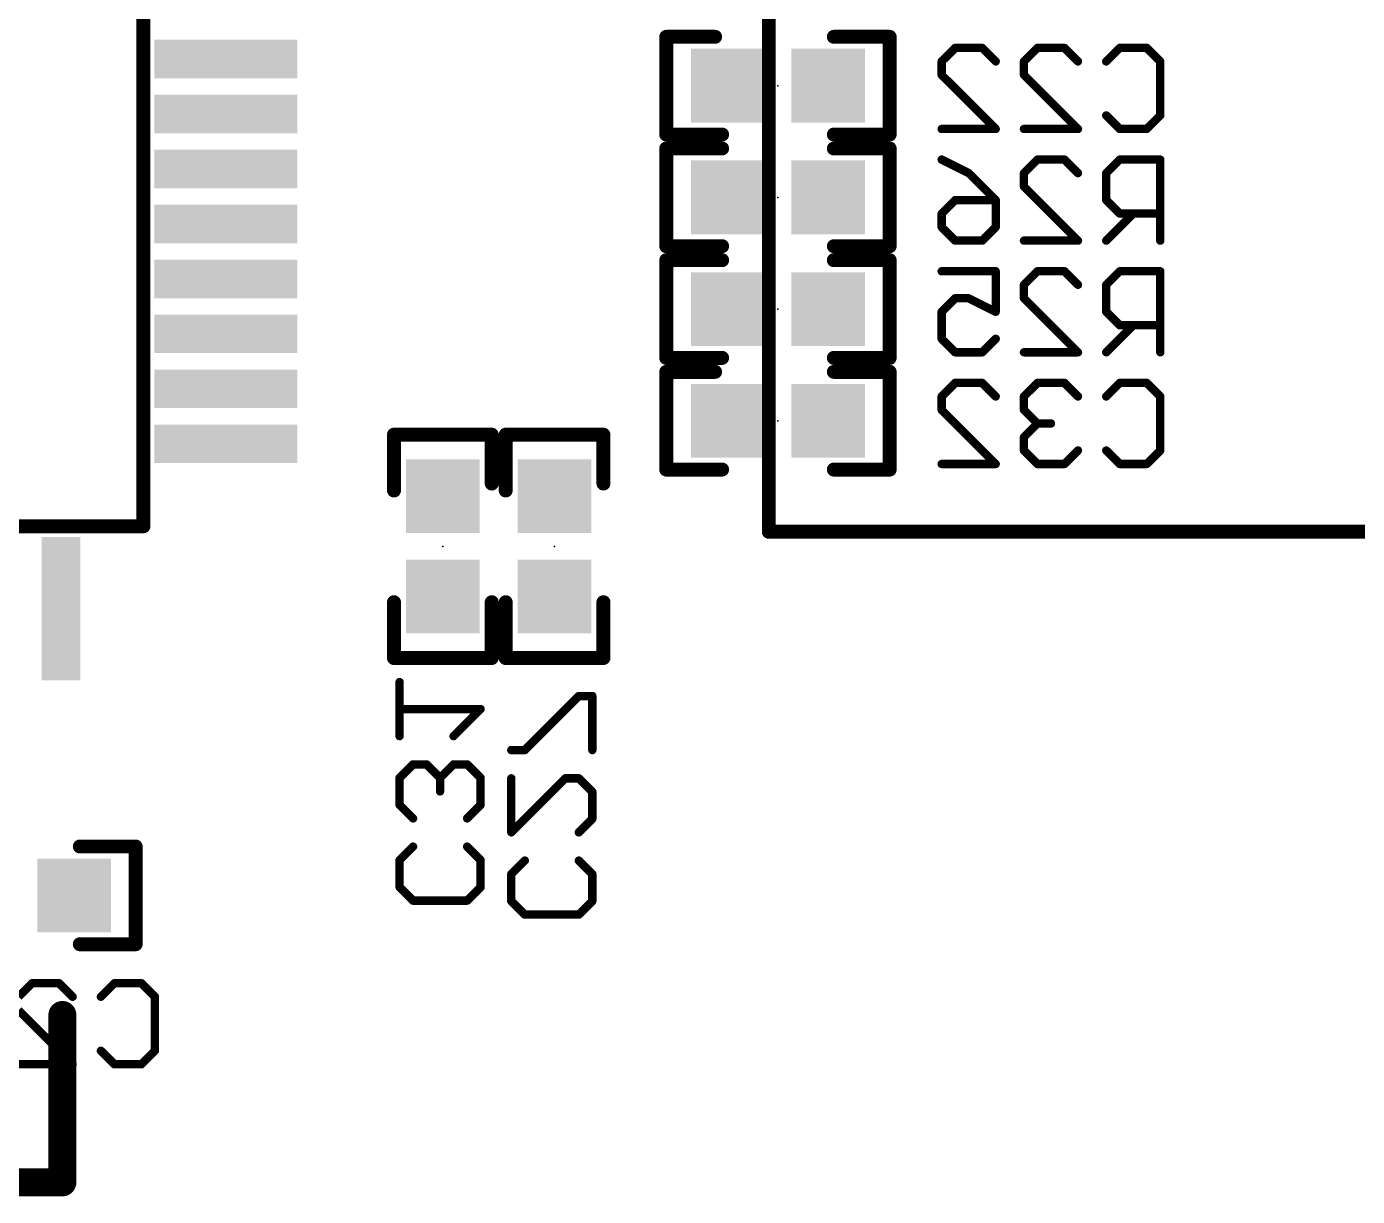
# Model space of a CAD drawing. Extents: x -36 to 36, y -94 to 86.
# Drawn here: x 11.2 to 23.3, y -15.95 to -5.3 of the extents above; entities that cross this region are included whole.
import ezdxf

# ---------------------------------------------------------------- set-up
doc = ezdxf.new("R2010")
doc.units = 0
for name, color, linetype in [('21', 253, 'CONTINUOUS'), ('22', 253, 'CONTINUOUS'), ('24', 7, 'CONTINUOUS'), ('26', 253, 'CONTINUOUS'), ('30', 253, 'CONTINUOUS'), ('32', 253, 'CONTINUOUS')]:
    doc.layers.add(name, color=color, linetype=linetype)

# ---------------------------------------------------------------- blocks, each defined once
blk = doc.blocks.new('RECT')
blk.add_solid([(-0.5, -0.5), (0.5, -0.5), (-0.5, 0.5), (0.5, 0.5)])

msp = doc.modelspace()

# ---------------------------------------------------------------- linework, layer by layer
at = {"layer": '21'}
for points, const_width in [([(17.9508, 4.5996), (17.9508, -9.9004)], 0.127), ([(17.9508, -9.9004), (32.9508, -9.9004)], 0.127), ([(11.5255, -15.8195), (11.5255, -14.2955)], 0.254), ([(10.0015, -15.8195), (11.5255, -15.8195)], 0.254)]:
    msp.add_lwpolyline(points, dxfattribs=dict(at, const_width=const_width))
for points, const_width in [([(17.9508, -9.8687, 1), (17.9508, -9.9322)], 0.0635), ([(17.9191, -9.9004, 1), (17.9825, -9.9004)], 0.0635), ([(11.589, -14.2955, 1), (11.462, -14.2955)], 0.127), ([(11.5255, -15.883, 1), (11.5255, -15.756)], 0.127), ([(11.462, -15.8195, 1), (11.589, -15.8195)], 0.127)]:
    msp.add_lwpolyline(points, format="xyb", dxfattribs=dict(at, const_width=const_width))
at = {"layer": '22', "const_width": 0.127}
for points in [[(12.263, -9.85), (12.263, -2.85)], [(17.018, -6.2865), (17.018, -5.3975)], [(17.018, -5.3975), (17.4625, -5.3975)], [(19.05, -5.3975), (18.542, -5.3975)], [(19.05, -6.2865), (19.05, -5.3975)], [(17.526, -6.2865), (17.018, -6.2865)], [(18.542, -6.2865), (19.05, -6.2865)], [(17.018, -7.3025), (17.018, -6.4135)], [(17.018, -6.4135), (17.526, -6.4135)], [(18.542, -6.4135), (19.05, -6.4135)], [(19.05, -6.4135), (19.05, -7.3025)], [(17.526, -7.3025), (17.018, -7.3025)], [(19.05, -7.3025), (18.542, -7.3025)], [(17.018, -8.3185), (17.018, -7.4295)], [(17.018, -7.4295), (17.526, -7.4295)], [(18.542, -7.4295), (19.05, -7.4295)], [(19.05, -7.4295), (19.05, -8.3185)], [(17.526, -8.3185), (17.018, -8.3185)], [(19.05, -8.3185), (18.542, -8.3185)], [(17.018, -9.3345), (17.018, -8.4455)], [(17.018, -8.4455), (17.4625, -8.4455)], [(19.05, -8.4455), (18.542, -8.4455)], [(19.05, -9.3345), (19.05, -8.4455)], [(14.5415, -9.525), (14.5415, -9.017)], [(14.5415, -9.017), (15.4305, -9.017)], [(15.4305, -9.017), (15.4305, -9.4615)], [(15.5575, -9.525), (15.5575, -9.017)], [(15.5575, -9.017), (16.4465, -9.017)], [(16.4465, -9.017), (16.4465, -9.4615)], [(17.526, -9.3345), (17.018, -9.3345)], [(18.542, -9.3345), (19.05, -9.3345)], [(5.263, -9.85), (12.263, -9.85)], [(14.5415, -10.541), (14.5415, -11.049)], [(15.4305, -11.049), (15.4305, -10.541)], [(15.5575, -10.541), (15.5575, -11.049)], [(16.4465, -11.049), (16.4465, -10.541)], [(14.5415, -11.049), (15.4305, -11.049)], [(15.5575, -11.049), (16.4465, -11.049)], [(12.192, -12.7635), (11.684, -12.7635)], [(12.192, -13.6525), (12.192, -12.7635)], [(11.684, -13.6525), (12.192, -13.6525)]]:
    msp.add_lwpolyline(points, dxfattribs=at)
at = {"layer": '22', "const_width": 0.0635}
for points in [[(17.0497, -5.3975, 1), (16.9863, -5.3975)], [(17.018, -5.3658, 1), (17.018, -5.4292)], [(17.4625, -5.4292, 1), (17.4625, -5.3658)], [(18.542, -5.3658, 1), (18.542, -5.4292)], [(19.0817, -5.3975, 1), (19.0183, -5.3975)], [(19.05, -5.4292, 1), (19.05, -5.3658)], [(17.018, -6.2548, 1), (17.018, -6.3182)], [(16.9863, -6.2865, 1), (17.0497, -6.2865)], [(17.526, -6.3182, 1), (17.526, -6.2548)], [(18.542, -6.2548, 1), (18.542, -6.3182)], [(19.0183, -6.2865, 1), (19.0817, -6.2865)], [(19.05, -6.3182, 1), (19.05, -6.2548)], [(17.0497, -6.4135, 1), (16.9863, -6.4135)], [(17.018, -6.3818, 1), (17.018, -6.4452)], [(17.526, -6.4452, 1), (17.526, -6.3818)], [(18.542, -6.3818, 1), (18.542, -6.4452)], [(19.0817, -6.4135, 1), (19.0183, -6.4135)], [(19.05, -6.4452, 1), (19.05, -6.3818)], [(17.018, -7.2708, 1), (17.018, -7.3342)], [(17.526, -7.3342, 1), (17.526, -7.2708)], [(18.542, -7.2708, 1), (18.542, -7.3342)], [(19.05, -7.3342, 1), (19.05, -7.2708)], [(16.9863, -7.3025, 1), (17.0497, -7.3025)], [(17.0497, -7.4295, 1), (16.9863, -7.4295)], [(17.018, -7.3978, 1), (17.018, -7.4612)], [(17.526, -7.4612, 1), (17.526, -7.3978)], [(18.542, -7.3978, 1), (18.542, -7.4612)], [(19.0183, -7.3025, 1), (19.0817, -7.3025)], [(19.0817, -7.4295, 1), (19.0183, -7.4295)], [(19.05, -7.4612, 1), (19.05, -7.3978)], [(17.018, -8.2867, 1), (17.018, -8.3503)], [(16.9863, -8.3185, 1), (17.0497, -8.3185)], [(17.526, -8.3503, 1), (17.526, -8.2867)], [(18.542, -8.2867, 1), (18.542, -8.3503)], [(19.0183, -8.3185, 1), (19.0817, -8.3185)], [(19.05, -8.3503, 1), (19.05, -8.2867)], [(17.018, -8.4138, 1), (17.018, -8.4773)], [(17.0497, -8.4455, 1), (16.9863, -8.4455)], [(17.4625, -8.4773, 1), (17.4625, -8.4138)], [(18.542, -8.4138, 1), (18.542, -8.4773)], [(19.0817, -8.4455, 1), (19.0183, -8.4455)], [(19.05, -8.4773, 1), (19.05, -8.4138)], [(14.5415, -8.9853, 1), (14.5415, -9.0488)], [(14.5733, -9.017, 1), (14.5098, -9.017)], [(15.4623, -9.017, 1), (15.3987, -9.017)], [(15.4305, -9.0488, 1), (15.4305, -8.9853)], [(15.5893, -9.017, 1), (15.5258, -9.017)], [(15.5575, -8.9853, 1), (15.5575, -9.0488)], [(16.4782, -9.017, 1), (16.4148, -9.017)], [(16.4465, -9.0488, 1), (16.4465, -8.9853)], [(17.018, -9.3027, 1), (17.018, -9.3663)], [(16.9863, -9.3345, 1), (17.0497, -9.3345)], [(17.526, -9.3663, 1), (17.526, -9.3027)], [(18.542, -9.3027, 1), (18.542, -9.3663)], [(19.0183, -9.3345, 1), (19.0817, -9.3345)], [(19.05, -9.3663, 1), (19.05, -9.3027)], [(15.3987, -9.4615, 1), (15.4623, -9.4615)], [(16.4148, -9.4615, 1), (16.4782, -9.4615)], [(14.5098, -9.525, 1), (14.5733, -9.525)], [(15.5258, -9.525, 1), (15.5893, -9.525)], [(12.263, -9.8818, 1), (12.263, -9.8182)], [(12.2312, -9.85, 1), (12.2948, -9.85)], [(14.5733, -10.541, 1), (14.5098, -10.541)], [(15.4623, -10.541, 1), (15.3987, -10.541)], [(15.5893, -10.541, 1), (15.5258, -10.541)], [(16.4782, -10.541, 1), (16.4148, -10.541)], [(14.5415, -11.0173, 1), (14.5415, -11.0808)], [(15.4305, -11.0808, 1), (15.4305, -11.0173)], [(15.5575, -11.0173, 1), (15.5575, -11.0808)], [(16.4465, -11.0808, 1), (16.4465, -11.0173)], [(14.5098, -11.049, 1), (14.5733, -11.049)], [(15.3987, -11.049, 1), (15.4623, -11.049)], [(15.5258, -11.049, 1), (15.5893, -11.049)], [(16.4148, -11.049, 1), (16.4782, -11.049)], [(11.684, -12.7317, 1), (11.684, -12.7953)], [(12.2238, -12.7635, 1), (12.1602, -12.7635)], [(12.192, -12.7953, 1), (12.192, -12.7317)], [(11.684, -13.6207, 1), (11.684, -13.6843)], [(12.1602, -13.6525, 1), (12.2238, -13.6525)], [(12.192, -13.6843, 1), (12.192, -13.6207)]]:
    msp.add_lwpolyline(points, format="xyb", dxfattribs=at)
at = {"layer": '24'}
for p in [(18.034, -5.842), (18.034, -6.858), (18.034, -7.874), (18.034, -8.89), (14.986, -10.033), (16.002, -10.033)]:
    msp.add_point(p, dxfattribs=at)
at = {"layer": '26', "const_width": 0.0762}
for points in [[(19.5228, -5.6213), (19.6457, -5.4985)], [(19.6457, -5.4985), (19.8914, -5.4985)], [(19.8914, -5.4985), (20.0143, -5.6213)], [(20.2712, -5.6213), (20.3941, -5.4985)], [(20.3941, -5.4985), (20.6399, -5.4985)], [(20.6399, -5.4985), (20.7627, -5.6213)], [(21.0197, -5.6213), (21.1425, -5.4985)], [(21.1425, -5.4985), (21.3883, -5.4985)], [(21.3883, -5.4985), (21.5111, -5.6213)], [(19.5228, -5.7442), (19.5228, -5.6213)], [(20.2712, -5.7442), (20.2712, -5.6213)], [(21.5111, -5.6213), (21.5111, -6.1128)], [(20.0143, -6.2357), (19.5228, -5.7442)], [(20.7627, -6.2357), (20.2712, -5.7442)], [(21.1425, -6.2357), (21.0197, -6.1128)], [(21.5111, -6.1128), (21.3883, -6.2357)], [(19.5228, -6.2357), (20.0143, -6.2357)], [(20.2712, -6.2357), (20.7627, -6.2357)], [(21.3883, -6.2357), (21.1425, -6.2357)], [(19.5228, -6.5145), (19.7686, -6.6373)], [(20.2712, -6.6373), (20.3941, -6.5145)], [(20.3941, -6.5145), (20.6399, -6.5145)], [(20.6399, -6.5145), (20.7627, -6.6373)], [(21.1425, -6.5145), (21.0197, -6.6373)], [(21.5111, -6.5145), (21.1425, -6.5145)], [(21.5111, -7.2517), (21.5111, -6.5145)], [(19.7686, -6.6373), (20.0143, -6.8831)], [(20.2712, -6.7602), (20.2712, -6.6373)], [(21.0197, -6.6373), (21.0197, -6.8831)], [(20.7627, -7.2517), (20.2712, -6.7602)], [(19.5228, -7.006), (19.6457, -6.8831)], [(19.6457, -6.8831), (20.0143, -6.8831)], [(20.0143, -6.8831), (20.0143, -7.1288)], [(21.0197, -6.8831), (21.1425, -7.006)], [(19.5228, -7.1288), (19.5228, -7.006)], [(21.2654, -7.006), (21.0197, -7.2517)], [(21.1425, -7.006), (21.5111, -7.006)], [(19.6457, -7.2517), (19.5228, -7.1288)], [(20.0143, -7.1288), (19.8914, -7.2517)], [(19.8914, -7.2517), (19.6457, -7.2517)], [(20.2712, -7.2517), (20.7627, -7.2517)], [(19.5228, -7.5305), (20.0143, -7.5305)], [(20.0143, -7.5305), (20.0143, -7.8991)], [(20.2712, -7.6533), (20.3941, -7.5305)], [(20.3941, -7.5305), (20.6399, -7.5305)], [(20.6399, -7.5305), (20.7627, -7.6533)], [(21.1425, -7.5305), (21.0197, -7.6533)], [(21.5111, -7.5305), (21.1425, -7.5305)], [(21.5111, -8.2677), (21.5111, -7.5305)], [(20.2712, -7.7762), (20.2712, -7.6533)], [(21.0197, -7.6533), (21.0197, -7.8991)], [(19.6457, -7.7762), (19.5228, -7.8991)], [(19.7686, -7.7762), (19.6457, -7.7762)], [(20.0143, -7.8991), (19.7686, -7.7762)], [(20.7627, -8.2677), (20.2712, -7.7762)], [(19.5228, -7.8991), (19.5228, -8.1448)], [(21.0197, -7.8991), (21.1425, -8.022)], [(21.2654, -8.022), (21.0197, -8.2677)], [(21.1425, -8.022), (21.5111, -8.022)], [(19.5228, -8.1448), (19.6457, -8.2677)], [(19.8914, -8.2677), (20.0143, -8.1448)], [(19.6457, -8.2677), (19.8914, -8.2677)], [(20.2712, -8.2677), (20.7627, -8.2677)], [(19.5228, -8.6693), (19.6457, -8.5465)], [(19.6457, -8.5465), (19.8914, -8.5465)], [(19.8914, -8.5465), (20.0143, -8.6693)], [(20.3941, -8.5465), (20.2712, -8.6693)], [(20.6399, -8.5465), (20.3941, -8.5465)], [(20.7627, -8.6693), (20.6399, -8.5465)], [(21.0197, -8.6693), (21.1425, -8.5465)], [(21.1425, -8.5465), (21.3883, -8.5465)], [(21.3883, -8.5465), (21.5111, -8.6693)], [(19.5228, -8.7922), (19.5228, -8.6693)], [(20.2712, -8.6693), (20.2712, -8.7922)], [(21.5111, -8.6693), (21.5111, -9.1608)], [(20.0143, -9.2837), (19.5228, -8.7922)], [(20.2712, -8.7922), (20.3941, -8.9151)], [(20.3941, -8.9151), (20.2712, -9.038)], [(20.3941, -8.9151), (20.517, -8.9151)], [(20.2712, -9.038), (20.2712, -9.1608)], [(20.2712, -9.1608), (20.3941, -9.2837)], [(20.6399, -9.2837), (20.7627, -9.1608)], [(21.1425, -9.2837), (21.0197, -9.1608)], [(21.5111, -9.1608), (21.3883, -9.2837)], [(19.5228, -9.2837), (20.0143, -9.2837)], [(20.3941, -9.2837), (20.6399, -9.2837)], [(21.3883, -9.2837), (21.1425, -9.2837)], [(14.5923, -11.7593), (14.5923, -11.2678)], [(16.2227, -11.3948), (15.7312, -11.8863)], [(16.3455, -11.3948), (16.2227, -11.3948)], [(16.3455, -11.8863), (16.3455, -11.3948)], [(15.3295, -11.5136), (14.5923, -11.5136)], [(15.0838, -11.7593), (15.3295, -11.5136)], [(15.7312, -11.8863), (15.6083, -11.8863)], [(14.7152, -12.0162), (14.5923, -12.1391)], [(14.838, -12.0162), (14.7152, -12.0162)], [(14.9609, -12.1391), (14.838, -12.0162)], [(15.0838, -12.0162), (14.9609, -12.1391)], [(15.2067, -12.0162), (15.0838, -12.0162)], [(15.3295, -12.1391), (15.2067, -12.0162)], [(14.5923, -12.1391), (14.5923, -12.3849)], [(14.9609, -12.1391), (14.9609, -12.262)], [(15.3295, -12.3849), (15.3295, -12.1391)], [(15.6083, -12.1432), (15.6083, -12.6347)], [(15.6083, -12.6347), (16.0998, -12.1432)], [(16.0998, -12.1432), (16.2227, -12.1432)], [(16.2227, -12.1432), (16.3455, -12.2661)], [(16.3455, -12.2661), (16.3455, -12.5119)], [(14.5923, -12.3849), (14.7152, -12.5077)], [(15.2067, -12.5077), (15.3295, -12.3849)], [(16.3455, -12.5119), (16.2227, -12.6347)], [(14.5923, -12.8875), (14.7152, -12.7647)], [(15.2067, -12.7647), (15.3295, -12.8875)], [(14.5923, -13.1333), (14.5923, -12.8875)], [(15.3295, -12.8875), (15.3295, -13.1333)], [(15.6083, -13.0145), (15.7312, -12.8917)], [(16.2227, -12.8917), (16.3455, -13.0145)], [(15.6083, -13.2603), (15.6083, -13.0145)], [(16.3455, -13.0145), (16.3455, -13.2603)], [(14.7152, -13.2561), (14.5923, -13.1333)], [(15.3295, -13.1333), (15.2067, -13.2561)], [(15.2067, -13.2561), (14.7152, -13.2561)], [(15.7312, -13.3831), (15.6083, -13.2603)], [(16.3455, -13.2603), (16.2227, -13.3831)], [(16.2227, -13.3831), (15.7312, -13.3831)], [(11.1272, -14.1303), (11.2501, -14.0075)], [(11.2501, -14.0075), (11.4959, -14.0075)], [(11.4959, -14.0075), (11.6187, -14.1303)], [(11.8757, -14.1303), (11.9985, -14.0075)], [(11.9985, -14.0075), (12.2443, -14.0075)], [(12.2443, -14.0075), (12.3671, -14.1303)], [(12.3671, -14.1303), (12.3671, -14.6218)], [(11.6187, -14.7447), (11.1272, -14.2532)], [(11.9985, -14.7447), (11.8757, -14.6218)], [(12.3671, -14.6218), (12.2443, -14.7447)], [(11.1272, -14.7447), (11.6187, -14.7447)], [(12.2443, -14.7447), (11.9985, -14.7447)]]:
    msp.add_lwpolyline(points, dxfattribs=at)
at = {"layer": '26', "const_width": 0.0381}
for points in [[(19.6457, -5.4794, 1), (19.6457, -5.5175)], [(19.6592, -5.5119, 1), (19.6322, -5.485)], [(19.9049, -5.485, 1), (19.878, -5.5119)], [(19.8914, -5.5175, 1), (19.8914, -5.4794)], [(20.3941, -5.4794, 1), (20.3941, -5.5175)], [(20.4076, -5.5119, 1), (20.3806, -5.485)], [(20.6533, -5.485, 1), (20.6264, -5.5119)], [(20.6399, -5.5175, 1), (20.6399, -5.4794)], [(21.1425, -5.4794, 1), (21.1425, -5.5175)], [(21.156, -5.5119, 1), (21.1291, -5.485)], [(21.4017, -5.485, 1), (21.3748, -5.5119)], [(21.3883, -5.5175, 1), (21.3883, -5.4794)], [(19.5419, -5.6213, 1), (19.5038, -5.6213)], [(19.5094, -5.6079, 1), (19.5363, -5.6348)], [(20.0008, -5.6348, 1), (20.0278, -5.6079)], [(20.2903, -5.6213, 1), (20.2522, -5.6213)], [(20.2578, -5.6079, 1), (20.2847, -5.6348)], [(20.7493, -5.6348, 1), (20.7762, -5.6079)], [(21.0062, -5.6079, 1), (21.0331, -5.6348)], [(21.5302, -5.6213, 1), (21.4921, -5.6213)], [(21.4977, -5.6348, 1), (21.5246, -5.6079)], [(19.5363, -5.7307, 1), (19.5094, -5.7577)], [(19.5038, -5.7442, 1), (19.5419, -5.7442)], [(20.2847, -5.7307, 1), (20.2578, -5.7577)], [(20.2522, -5.7442, 1), (20.2903, -5.7442)], [(21.0331, -6.0994, 1), (21.0062, -6.1263)], [(21.4921, -6.1128, 1), (21.5302, -6.1128)], [(21.5246, -6.1263, 1), (21.4977, -6.0994)], [(19.5228, -6.2167, 1), (19.5228, -6.2548)], [(20.0008, -6.2492, 1), (20.0278, -6.2222)], [(20.0143, -6.2548, 1), (20.0143, -6.2167)], [(20.2712, -6.2167, 1), (20.2712, -6.2548)], [(20.7493, -6.2492, 1), (20.7762, -6.2222)], [(20.7627, -6.2548, 1), (20.7627, -6.2167)], [(21.1425, -6.2167, 1), (21.1425, -6.2548)], [(21.1291, -6.2492, 1), (21.156, -6.2222)], [(21.3748, -6.2222, 1), (21.4017, -6.2492)], [(21.3883, -6.2548, 1), (21.3883, -6.2167)], [(19.5314, -6.4974, 1), (19.5143, -6.5315)], [(20.3941, -6.4954, 1), (20.3941, -6.5335)], [(20.4076, -6.5279, 1), (20.3806, -6.501)], [(20.6533, -6.501, 1), (20.6264, -6.5279)], [(20.6399, -6.5335, 1), (20.6399, -6.4954)], [(21.1425, -6.4954, 1), (21.1425, -6.5335)], [(21.156, -6.5279, 1), (21.1291, -6.501)], [(21.5302, -6.5145, 1), (21.4921, -6.5145)], [(21.5111, -6.5335, 1), (21.5111, -6.4954)], [(19.782, -6.6239, 1), (19.7551, -6.6508)], [(19.7601, -6.6544, 1), (19.7771, -6.6203)], [(20.2903, -6.6373, 1), (20.2522, -6.6373)], [(20.2578, -6.6239, 1), (20.2847, -6.6508)], [(20.7493, -6.6508, 1), (20.7762, -6.6239)], [(21.0387, -6.6373, 1), (21.0006, -6.6373)], [(21.0062, -6.6239, 1), (21.0331, -6.6508)], [(20.2847, -6.7467, 1), (20.2578, -6.7737)], [(20.2522, -6.7602, 1), (20.2903, -6.7602)], [(19.6457, -6.864, 1), (19.6457, -6.9021)], [(19.6592, -6.8966, 1), (19.6322, -6.8696)], [(20.0334, -6.8831, 1), (19.9953, -6.8831)], [(20.0008, -6.8966, 1), (20.0278, -6.8696)], [(20.0143, -6.9021, 1), (20.0143, -6.864)], [(21.0331, -6.8696, 1), (21.0062, -6.8966)], [(21.0006, -6.8831, 1), (21.0387, -6.8831)], [(19.5419, -7.006, 1), (19.5038, -7.006)], [(19.5094, -6.9925, 1), (19.5363, -7.0194)], [(21.1425, -6.9869, 1), (21.1425, -7.025)], [(21.1291, -7.0194, 1), (21.156, -6.9925)], [(21.2789, -7.0194, 1), (21.2519, -6.9925)], [(21.5111, -7.025, 1), (21.5111, -6.9869)], [(19.5038, -7.1288, 1), (19.5419, -7.1288)], [(19.5363, -7.1154, 1), (19.5094, -7.1423)], [(19.9953, -7.1288, 1), (20.0334, -7.1288)], [(20.0278, -7.1423, 1), (20.0008, -7.1154)], [(19.6457, -7.2327, 1), (19.6457, -7.2708)], [(19.6322, -7.2652, 1), (19.6592, -7.2382)], [(19.878, -7.2382, 1), (19.9049, -7.2652)], [(19.8914, -7.2708, 1), (19.8914, -7.2327)], [(20.2712, -7.2327, 1), (20.2712, -7.2708)], [(20.7493, -7.2652, 1), (20.7762, -7.2382)], [(20.7627, -7.2708, 1), (20.7627, -7.2327)], [(21.0062, -7.2382, 1), (21.0331, -7.2652)], [(21.4921, -7.2517, 1), (21.5302, -7.2517)], [(19.5228, -7.5114, 1), (19.5228, -7.5495)], [(20.0334, -7.5305, 1), (19.9953, -7.5305)], [(20.0143, -7.5495, 1), (20.0143, -7.5114)], [(20.3941, -7.5114, 1), (20.3941, -7.5495)], [(20.4076, -7.5439, 1), (20.3806, -7.517)], [(20.6533, -7.517, 1), (20.6264, -7.5439)], [(20.6399, -7.5495, 1), (20.6399, -7.5114)], [(21.1425, -7.5114, 1), (21.1425, -7.5495)], [(21.156, -7.5439, 1), (21.1291, -7.517)], [(21.5302, -7.5305, 1), (21.4921, -7.5305)], [(21.5111, -7.5495, 1), (21.5111, -7.5114)], [(20.2903, -7.6533, 1), (20.2522, -7.6533)], [(20.2578, -7.6399, 1), (20.2847, -7.6668)], [(20.7493, -7.6668, 1), (20.7762, -7.6399)], [(21.0387, -7.6533, 1), (21.0006, -7.6533)], [(21.0062, -7.6399, 1), (21.0331, -7.6668)], [(19.6457, -7.7572, 1), (19.6457, -7.7953)], [(19.6592, -7.7897, 1), (19.6322, -7.7627)], [(19.7771, -7.7592, 1), (19.7601, -7.7933)], [(19.7686, -7.7953, 1), (19.7686, -7.7572)], [(20.2847, -7.7627, 1), (20.2578, -7.7897)], [(19.5419, -7.8991, 1), (19.5038, -7.8991)], [(19.5094, -7.8856, 1), (19.5363, -7.9126)], [(20.0058, -7.9161, 1), (20.0228, -7.882)], [(20.2522, -7.7762, 1), (20.2903, -7.7762)], [(21.0331, -7.8856, 1), (21.0062, -7.9126)], [(19.9953, -7.8991, 1), (20.0334, -7.8991)], [(21.0006, -7.8991, 1), (21.0387, -7.8991)], [(21.1425, -8.0029, 1), (21.1425, -8.041)], [(21.2789, -8.0354, 1), (21.2519, -8.0085)], [(21.5111, -8.041, 1), (21.5111, -8.0029)], [(19.5363, -8.1314, 1), (19.5094, -8.1583)], [(20.0278, -8.1583, 1), (20.0008, -8.1314)], [(21.1291, -8.0354, 1), (21.156, -8.0085)], [(19.5038, -8.1448, 1), (19.5419, -8.1448)], [(19.6457, -8.2486, 1), (19.6457, -8.2867)], [(19.8914, -8.2867, 1), (19.8914, -8.2486)], [(20.2712, -8.2486, 1), (20.2712, -8.2867)], [(20.7627, -8.2867, 1), (20.7627, -8.2486)], [(19.6322, -8.2812, 1), (19.6592, -8.2542)], [(19.878, -8.2542, 1), (19.9049, -8.2812)], [(20.7493, -8.2812, 1), (20.7762, -8.2542)], [(21.0062, -8.2542, 1), (21.0331, -8.2812)], [(21.4921, -8.2677, 1), (21.5302, -8.2677)], [(19.6457, -8.5274, 1), (19.6457, -8.5655)], [(19.6592, -8.5599, 1), (19.6322, -8.533)], [(19.9049, -8.533, 1), (19.878, -8.5599)], [(19.8914, -8.5655, 1), (19.8914, -8.5274)], [(20.3941, -8.5274, 1), (20.3941, -8.5655)], [(20.4076, -8.5599, 1), (20.3806, -8.533)], [(20.6533, -8.533, 1), (20.6264, -8.5599)], [(20.6399, -8.5655, 1), (20.6399, -8.5274)], [(21.1425, -8.5274, 1), (21.1425, -8.5655)], [(21.156, -8.5599, 1), (21.1291, -8.533)], [(21.4017, -8.533, 1), (21.3748, -8.5599)], [(21.3883, -8.5655, 1), (21.3883, -8.5274)], [(19.5419, -8.6693, 1), (19.5038, -8.6693)], [(19.5094, -8.6559, 1), (19.5363, -8.6828)], [(20.0008, -8.6828, 1), (20.0278, -8.6559)], [(20.2903, -8.6693, 1), (20.2522, -8.6693)], [(20.2578, -8.6559, 1), (20.2847, -8.6828)], [(20.7493, -8.6828, 1), (20.7762, -8.6559)], [(21.0062, -8.6559, 1), (21.0331, -8.6828)], [(21.5302, -8.6693, 1), (21.4921, -8.6693)], [(21.4977, -8.6828, 1), (21.5246, -8.6559)], [(19.5363, -8.7787, 1), (19.5094, -8.8057)], [(19.5038, -8.7922, 1), (19.5419, -8.7922)], [(20.2847, -8.7787, 1), (20.2578, -8.8057)], [(20.2522, -8.7922, 1), (20.2903, -8.7922)], [(20.3941, -8.896, 1), (20.3941, -8.9341)], [(20.4076, -8.9286, 1), (20.3806, -8.9016)], [(20.3806, -8.9286, 1), (20.4076, -8.9016)], [(20.517, -8.9341, 1), (20.517, -8.896)], [(20.2903, -9.038, 1), (20.2522, -9.038)], [(20.2578, -9.0245, 1), (20.2847, -9.0514)], [(20.2522, -9.1608, 1), (20.2903, -9.1608)], [(20.2847, -9.1474, 1), (20.2578, -9.1743)], [(20.7762, -9.1743, 1), (20.7493, -9.1474)], [(21.0331, -9.1474, 1), (21.0062, -9.1743)], [(21.4921, -9.1608, 1), (21.5302, -9.1608)], [(21.5246, -9.1743, 1), (21.4977, -9.1474)], [(19.5228, -9.2646, 1), (19.5228, -9.3027)], [(20.0008, -9.2972, 1), (20.0278, -9.2702)], [(20.0143, -9.3027, 1), (20.0143, -9.2646)], [(20.3941, -9.2646, 1), (20.3941, -9.3027)], [(20.3806, -9.2972, 1), (20.4076, -9.2702)], [(20.6264, -9.2702, 1), (20.6533, -9.2972)], [(20.6399, -9.3027, 1), (20.6399, -9.2646)], [(21.1425, -9.2646, 1), (21.1425, -9.3027)], [(21.1291, -9.2972, 1), (21.156, -9.2702)], [(21.3748, -9.2702, 1), (21.4017, -9.2972)], [(21.3883, -9.3027, 1), (21.3883, -9.2646)], [(14.6113, -11.2678, 1), (14.5732, -11.2678)], [(16.2227, -11.3758, 1), (16.2227, -11.4139)], [(16.2361, -11.4083, 1), (16.2092, -11.3814)], [(16.3646, -11.3948, 1), (16.3265, -11.3948)], [(16.3455, -11.4139, 1), (16.3455, -11.3758)], [(14.5923, -11.4945, 1), (14.5923, -11.5326)], [(15.343, -11.527, 1), (15.3161, -11.5001)], [(15.3295, -11.5326, 1), (15.3295, -11.4945)], [(14.5732, -11.7593, 1), (14.6113, -11.7593)], [(15.0703, -11.7458, 1), (15.0973, -11.7728)], [(15.6083, -11.8673, 1), (15.6083, -11.9054)], [(15.7177, -11.8728, 1), (15.7446, -11.8998)], [(15.7312, -11.9054, 1), (15.7312, -11.8673)], [(14.7152, -11.9972, 1), (14.7152, -12.0353)], [(14.7286, -12.0297, 1), (14.7017, -12.0028)], [(14.8515, -12.0028, 1), (14.8246, -12.0297)], [(14.838, -12.0353, 1), (14.838, -11.9972)], [(15.0838, -11.9972, 1), (15.0838, -12.0353)], [(15.0973, -12.0297, 1), (15.0703, -12.0028)], [(15.2201, -12.0028, 1), (15.1932, -12.0297)], [(15.2067, -12.0353, 1), (15.2067, -11.9972)], [(16.3265, -11.8863, 1), (16.3646, -11.8863)], [(14.6113, -12.1391, 1), (14.5732, -12.1391)], [(14.98, -12.1391, 1), (14.9419, -12.1391)], [(15.3486, -12.1391, 1), (15.3105, -12.1391)], [(14.5788, -12.1256, 1), (14.6058, -12.1526)], [(14.9474, -12.1256, 1), (14.9744, -12.1526)], [(14.9474, -12.1526, 1), (14.9744, -12.1256)], [(15.3161, -12.1526, 1), (15.343, -12.1256)], [(15.6274, -12.1432, 1), (15.5893, -12.1432)], [(16.0998, -12.1242, 1), (16.0998, -12.1623)], [(16.1133, -12.1567, 1), (16.0863, -12.1298)], [(16.2361, -12.1298, 1), (16.2092, -12.1567)], [(16.2227, -12.1623, 1), (16.2227, -12.1242)], [(14.9419, -12.262, 1), (14.98, -12.262)], [(16.3646, -12.2661, 1), (16.3265, -12.2661)], [(16.3321, -12.2796, 1), (16.359, -12.2526)], [(14.5732, -12.3849, 1), (14.6113, -12.3849)], [(14.6058, -12.3714, 1), (14.5788, -12.3983)], [(15.3105, -12.3849, 1), (15.3486, -12.3849)], [(15.343, -12.3983, 1), (15.3161, -12.3714)], [(14.7017, -12.5212, 1), (14.7286, -12.4943)], [(15.1932, -12.4943, 1), (15.2201, -12.5212)], [(16.3265, -12.5119, 1), (16.3646, -12.5119)], [(16.359, -12.5253, 1), (16.3321, -12.4984)], [(15.5948, -12.6213, 1), (15.6218, -12.6482)], [(15.5893, -12.6347, 1), (15.6274, -12.6347)], [(16.2092, -12.6213, 1), (16.2361, -12.6482)], [(14.7286, -12.7781, 1), (14.7017, -12.7512)], [(15.2201, -12.7512, 1), (15.1932, -12.7781)], [(14.6113, -12.8875, 1), (14.5732, -12.8875)], [(14.5788, -12.8741, 1), (14.6058, -12.901)], [(15.3486, -12.8875, 1), (15.3105, -12.8875)], [(15.3161, -12.901, 1), (15.343, -12.8741)], [(15.7446, -12.9051, 1), (15.7177, -12.8782)], [(16.2361, -12.8782, 1), (16.2092, -12.9051)], [(15.6274, -13.0145, 1), (15.5893, -13.0145)], [(15.5948, -13.0011, 1), (15.6218, -13.028)], [(16.3646, -13.0145, 1), (16.3265, -13.0145)], [(16.3321, -13.028, 1), (16.359, -13.0011)], [(14.5732, -13.1333, 1), (14.6113, -13.1333)], [(14.6058, -13.1198, 1), (14.5788, -13.1467)], [(15.3105, -13.1333, 1), (15.3486, -13.1333)], [(15.343, -13.1467, 1), (15.3161, -13.1198)], [(14.7152, -13.2371, 1), (14.7152, -13.2752)], [(14.7017, -13.2696, 1), (14.7286, -13.2427)], [(15.1932, -13.2427, 1), (15.2201, -13.2696)], [(15.2067, -13.2752, 1), (15.2067, -13.2371)], [(15.6218, -13.2468, 1), (15.5948, -13.2737)], [(15.5893, -13.2603, 1), (15.6274, -13.2603)], [(16.3265, -13.2603, 1), (16.3646, -13.2603)], [(16.359, -13.2737, 1), (16.3321, -13.2468)], [(15.7312, -13.3641, 1), (15.7312, -13.4022)], [(15.7177, -13.3966, 1), (15.7446, -13.3697)], [(16.2092, -13.3697, 1), (16.2361, -13.3966)], [(16.2227, -13.4022, 1), (16.2227, -13.3641)], [(11.2501, -13.9884, 1), (11.2501, -14.0265)], [(11.2636, -14.0209, 1), (11.2366, -13.994)], [(11.5093, -13.994, 1), (11.4824, -14.0209)], [(11.4959, -14.0265, 1), (11.4959, -13.9884)], [(11.9985, -13.9884, 1), (11.9985, -14.0265)], [(12.012, -14.0209, 1), (11.9851, -13.994)], [(12.2577, -13.994, 1), (12.2308, -14.0209)], [(12.2443, -14.0265, 1), (12.2443, -13.9884)], [(11.6053, -14.1438, 1), (11.6322, -14.1169)], [(11.8622, -14.1169, 1), (11.8891, -14.1438)], [(12.3862, -14.1303, 1), (12.3481, -14.1303)], [(12.3537, -14.1438, 1), (12.3806, -14.1169)], [(11.8891, -14.6084, 1), (11.8622, -14.6353)], [(12.3481, -14.6218, 1), (12.3862, -14.6218)], [(12.3806, -14.6353, 1), (12.3537, -14.6084)], [(11.6053, -14.7582, 1), (11.6322, -14.7312)], [(11.6187, -14.7637, 1), (11.6187, -14.7256)], [(11.9985, -14.7256, 1), (11.9985, -14.7637)], [(11.9851, -14.7582, 1), (12.012, -14.7312)], [(12.2308, -14.7312, 1), (12.2577, -14.7582)], [(12.2443, -14.7637, 1), (12.2443, -14.7256)]]:
    msp.add_lwpolyline(points, format="xyb", dxfattribs=at)

# ---------------------------------------------------------------- block references
at = {"layer": '30'}
for p, xscale, yscale, rotation in [((13.013, -5.6), 0.3508, 1.3016, 270), ((13.013, -6.1), 0.3508, 1.3016, 270), ((13.013, -6.6), 0.3508, 1.3016, 270), ((13.013, -7.1), 0.3508, 1.3016, 270), ((13.013, -7.6), 0.3508, 1.3016, 270), ((13.013, -8.1), 0.3508, 1.3016, 270), ((13.013, -8.6), 0.3508, 1.3016, 270), ((13.013, -9.1), 0.3508, 1.3016, 270), ((14.986, -9.5758), 0.6706, 0.6706, 270), ((16.002, -9.5758), 0.6706, 0.6706, 270), ((11.513, -10.6), 0.3508, 1.3016, 180), ((14.986, -10.4902), 0.6706, 0.6706, 270), ((16.002, -10.4902), 0.6706, 0.6706, 270)]:
    msp.add_blockref('RECT', p, dxfattribs=dict(at, xscale=xscale, yscale=yscale, rotation=rotation))
at = {"layer": '30', "xscale": 0.6706, "yscale": 0.6706}
for p in [(17.5768, -5.842), (18.4912, -5.842), (17.5768, -6.858), (18.4912, -6.858), (17.5768, -7.874), (18.4912, -7.874), (17.5768, -8.89), (18.4912, -8.89), (11.6332, -13.208)]:
    msp.add_blockref('RECT', p, dxfattribs=at)
at = {"layer": '32'}
for p, xscale, yscale, rotation in [((13.013, -5.6), 0.3, 1.2, 270), ((13.013, -6.1), 0.3, 1.2, 270), ((13.013, -6.6), 0.3, 1.2, 270), ((13.013, -7.1), 0.3, 1.2, 270), ((13.013, -7.6), 0.3, 1.2, 270), ((13.013, -8.1), 0.3, 1.2, 270), ((13.013, -8.6), 0.3, 1.2, 270), ((13.013, -9.1), 0.3, 1.2, 270), ((14.986, -9.5758), 0.6096, 0.6096, 270), ((16.002, -9.5758), 0.6096, 0.6096, 270), ((11.513, -10.6), 0.3, 1.2, 180), ((14.986, -10.4902), 0.6096, 0.6096, 270), ((16.002, -10.4902), 0.6096, 0.6096, 270)]:
    msp.add_blockref('RECT', p, dxfattribs=dict(at, xscale=xscale, yscale=yscale, rotation=rotation))
at = {"layer": '32', "xscale": 0.6096, "yscale": 0.6096}
for p in [(17.5768, -5.842), (18.4912, -5.842), (17.5768, -6.858), (18.4912, -6.858), (17.5768, -7.874), (18.4912, -7.874), (17.5768, -8.89), (18.4912, -8.89), (11.6332, -13.208)]:
    msp.add_blockref('RECT', p, dxfattribs=at)

doc.saveas('drawing.dxf')
